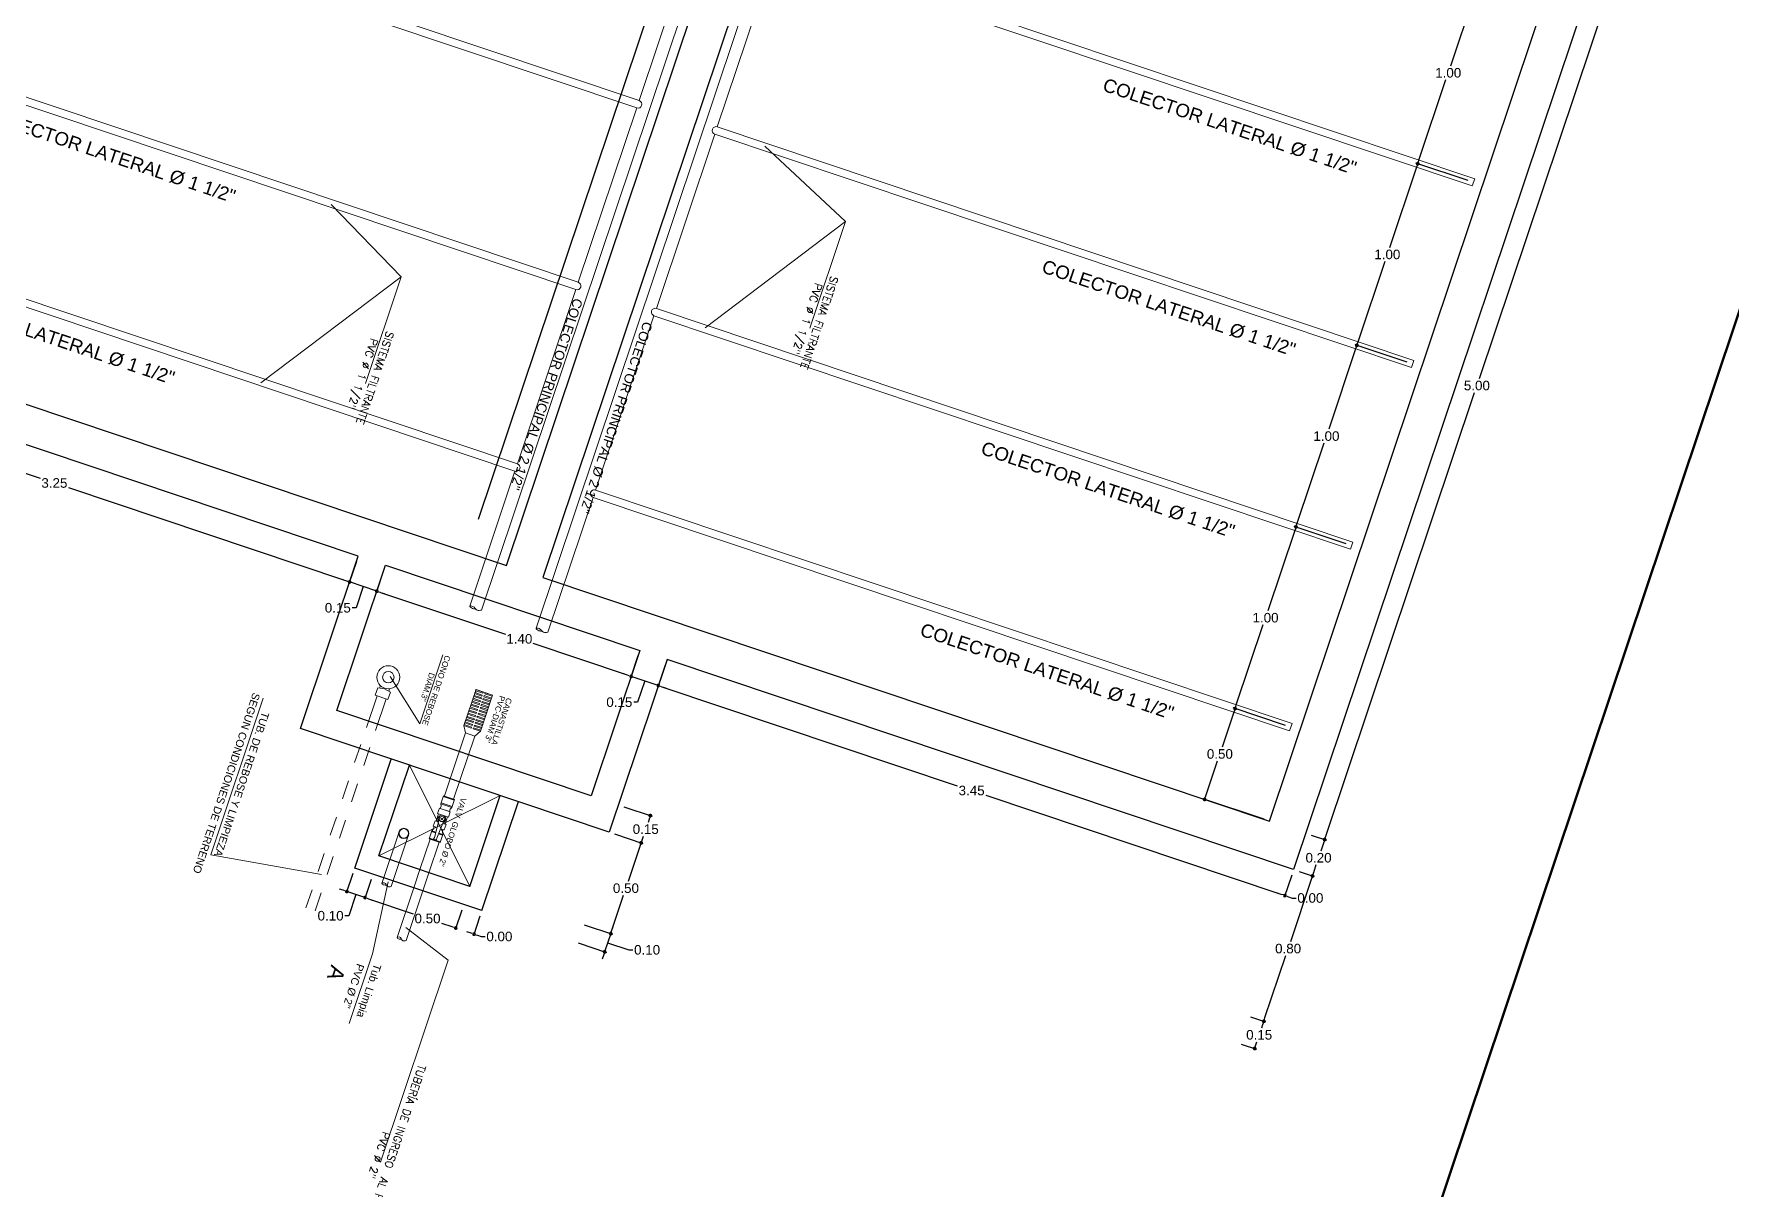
# Model space of a CAD drawing. Header units: metres. Extents: x 717911 to 838331, y 8495011 to 8501478.
# Drawn here: x 837524.87 to 837533.73, y 8496206.8 to 8496212.83 of the extents above; entities that cross this region are included whole.
import ezdxf

# ---------------------------------------------------------------- set-up
doc = ezdxf.new("R2010")
doc.units = ezdxf.units.M
for name, pattern in [('DASHDOTX2', [50.8, 25.4, -12.7, 0, -12.7]), ('DASHED2', [0.375, 0.25, -0.125]), ('HIDDEN2', [4.7625, 3.175, -1.5875])]:
    doc.linetypes.add(name, pattern=pattern)
for name, color, linetype, lineweight in [('0-CONCRETO 0.30mm', 146, 'Continuous', 30), ('0-COTAS', 7, 'Continuous', 5), ('0-LINEA01 0.00mm', 1, 'Continuous', 0), ('0-LINEA1 0.00mm', 1, 'Continuous', 0), ('0-LINEA2 0.25mm', 6, 'Continuous', 25), ('0-TAPA METAL 0.15mm', 207, 'Continuous', 5), ('0-TEXTO 0.00mm', 7, 'Continuous', 5), ('0-TEXTO-0.05mm', 7, 'Continuous', 5), ('0-TUBERIA 0.00mm', 140, 'Continuous', 0), ('0-TUBERIAS 0.13mm', 140, 'Continuous', 13), ('Structural - Grid_Pen_No__15', 214, 'Continuous', 25), ('TEXTOS 02', 241, 'Continuous', 20)]:
    doc.layers.add(name, color=color, linetype=linetype, lineweight=lineweight)
doc.layers.add('SOMBREADO', color=7, linetype='Continuous')
doc.styles.add('OA-CDC', font='arial.ttf', dxfattribs={"height": 0.04})
doc.styles.get("Standard").update_dxf_attribs({"font": 'simplex.shx'})
doc.styles.add('WMF-Arial0', font='arial.ttf')
doc.dimstyles.new('ESC 1 en 100', dxfattribs={"dimtxt": 0.05, "dimasz": 0.02, "dimexe": 0.01, "dimexo": 0.03, "dimgap": 0.01, "dimtad": 0, "dimtih": 1, "dimtoh": 1, "dimzin": 0, "dimdsep": 46, "dimtxsty": 'WMF-Arial0', "dimblk": 'DOT', "dimcen": 2.5, "dimdle": 0.03, "dimclrd": 256, "dimclre": 256, "dimclrt": 256, "dimazin": 0, "dimtfac": 1, "dimtmove": 0, "dimatfit": 1, "dimldrblk": 'DOT', "dimfxl": 0.04, "dimtolj": 1, "dimtzin": 0, "dimarcsym": 0})

# ---------------------------------------------------------------- blocks, each defined once
blk = doc.blocks.new('_Dot')
at = {"color": 0, "linetype": 'ByBlock', "lineweight": -2}
blk.add_line((-0.5, 0), (-1, 0), dxfattribs=at)
at = {"color": 0, "linetype": 'ByBlock', "const_width": 0.5}
blk.add_lwpolyline([(-0.25, 0, 1), (0.25, 0, 1)], format="xyb", close=True, dxfattribs=at)
blk = doc.blocks.new('*D1339')
at = {"layer": '0-COTAS', "lineweight": -2, "transparency": 16777216}
for p, q in [((837533.125, 8496213.3916), (837533.2045, 8496213.365)), ((837533.1886, 8496213.3492), (837532.4122, 8496211.0334)), ((837531.612, 8496208.6465), (837532.3884, 8496210.9623)), ((837531.5357, 8496208.651), (837531.6151, 8496208.6243))]:
    blk.add_line(p, q, dxfattribs=at)
at = {"layer": 'Defpoints', "color": 0, "lineweight": 9, "transparency": 16777216}
for p in [(837533.0966, 8496213.4012), (837531.5072, 8496208.6605), (837531.6056, 8496208.6275)]:
    blk.add_point(p, dxfattribs=at)
at = {"layer": '0-COTAS', "lineweight": -2, "transparency": 16777216, "xscale": 0.02, "yscale": 0.02, "zscale": 0.02}
for p, rotation in [((837533.195, 8496213.3682), 71.46552095046395), ((837531.6056, 8496208.6275), 251.465520950464)]:
    blk.add_blockref('_Dot', p, dxfattribs=dict(at, rotation=rotation))
at = {"layer": '0-COTAS', "transparency": 16777216, "insert": (837532.4003, 8496210.9978), "char_height": 0.05, "attachment_point": 5, "style": 'WMF-Arial0'}
blk.add_mtext('\\A1;5.00', dxfattribs=at)
blk = doc.blocks.new('*D1340')
at = {"layer": '0-COTAS', "lineweight": -2, "transparency": 16777216}
for p, q in [((837531.5357, 8496208.651), (837531.6151, 8496208.6243)), ((837531.5993, 8496208.6086), (837531.5858, 8496208.5682)), ((837531.5484, 8496208.4568), (837531.5619, 8496208.4972)), ((837531.4721, 8496208.4613), (837531.5515, 8496208.4347))]:
    blk.add_line(p, q, dxfattribs=at)
at = {"layer": 'Defpoints', "color": 0, "lineweight": 9, "transparency": 16777216}
for p in [(837531.5072, 8496208.6605), (837531.4436, 8496208.4709), (837531.5421, 8496208.4379)]:
    blk.add_point(p, dxfattribs=at)
at = {"layer": '0-COTAS', "lineweight": -2, "transparency": 16777216, "xscale": 0.02, "yscale": 0.02, "zscale": 0.02}
for p, rotation in [((837531.6056, 8496208.6275), 71.46552095046395), ((837531.5421, 8496208.4379), 251.465520950464)]:
    blk.add_blockref('_Dot', p, dxfattribs=dict(at, rotation=rotation))
at = {"layer": '0-COTAS', "transparency": 16777216, "insert": (837531.5738, 8496208.5327), "char_height": 0.05, "attachment_point": 5, "style": 'WMF-Arial0'}
blk.add_mtext('\\A1;0.20', dxfattribs=at)
blk = doc.blocks.new('*D1294')
at = {"layer": '0-COTAS', "lineweight": -2, "transparency": 16777216}
for p, q in [((837532.6722, 8496213.0161), (837532.4001, 8496213.1073)), ((837532.4032, 8496213.0852), (837532.2625, 8496212.6656)), ((837532.098, 8496212.175), (837532.2387, 8496212.5946)), ((837532.3543, 8496212.068), (837532.0822, 8496212.1592))]:
    blk.add_line(p, q, dxfattribs=at)
at = {"layer": 'Defpoints', "color": 0, "lineweight": 9, "transparency": 16777216}
for p in [(837532.7006, 8496213.0066), (837532.0917, 8496212.156), (837532.3828, 8496212.0584)]:
    blk.add_point(p, dxfattribs=at)
at = {"layer": '0-COTAS', "lineweight": -2, "transparency": 16777216, "xscale": 0.02, "yscale": 0.02, "zscale": 0.02}
for p, rotation in [((837532.4095, 8496213.1042), 71.46552095046395), ((837532.0917, 8496212.156), 251.465520950464)]:
    blk.add_blockref('_Dot', p, dxfattribs=dict(at, rotation=rotation))
at = {"layer": '0-COTAS', "transparency": 16777216, "insert": (837532.2506, 8496212.6301), "char_height": 0.05, "attachment_point": 5, "style": 'WMF-Arial0'}
blk.add_mtext('\\A1;1.00', dxfattribs=at)
blk = doc.blocks.new('*D1295')
at = {"layer": '0-COTAS', "lineweight": -2, "transparency": 16777216}
for p, q in [((837532.0853, 8496212.1371), (837531.9446, 8496211.7175)), ((837532.3543, 8496212.068), (837532.0822, 8496212.1592)), ((837531.7801, 8496211.2269), (837531.9208, 8496211.6464)), ((837532.0364, 8496211.1198), (837531.7643, 8496211.2111))]:
    blk.add_line(p, q, dxfattribs=at)
at = {"layer": 'Defpoints', "color": 0, "lineweight": 9, "transparency": 16777216}
for p in [(837532.3828, 8496212.0584), (837531.7738, 8496211.2079), (837532.0649, 8496211.1103)]:
    blk.add_point(p, dxfattribs=at)
at = {"layer": '0-COTAS', "lineweight": -2, "transparency": 16777216, "xscale": 0.02, "yscale": 0.02, "zscale": 0.02}
for p, rotation in [((837532.0917, 8496212.156), 71.46552095046395), ((837531.7738, 8496211.2079), 251.465520950464)]:
    blk.add_blockref('_Dot', p, dxfattribs=dict(at, rotation=rotation))
at = {"layer": '0-COTAS', "transparency": 16777216, "insert": (837531.9327, 8496211.682), "char_height": 0.05, "attachment_point": 5, "style": 'WMF-Arial0'}
blk.add_mtext('\\A1;1.00', dxfattribs=at)
blk = doc.blocks.new('*D1296')
at = {"layer": '0-COTAS', "lineweight": -2, "transparency": 16777216}
for p, q in [((837531.7674, 8496211.1889), (837531.6268, 8496210.7694)), ((837532.0364, 8496211.1198), (837531.7643, 8496211.2111)), ((837531.4623, 8496210.2787), (837531.6029, 8496210.6983)), ((837531.7186, 8496210.1717), (837531.4464, 8496210.2629))]:
    blk.add_line(p, q, dxfattribs=at)
at = {"layer": 'Defpoints', "color": 0, "lineweight": 9, "transparency": 16777216}
for p in [(837532.0649, 8496211.1103), (837531.4559, 8496210.2598), (837531.747, 8496210.1622)]:
    blk.add_point(p, dxfattribs=at)
at = {"layer": '0-COTAS', "lineweight": -2, "transparency": 16777216, "xscale": 0.02, "yscale": 0.02, "zscale": 0.02}
for p, rotation in [((837531.7738, 8496211.2079), 71.46552095046395), ((837531.4559, 8496210.2598), 251.465520950464)]:
    blk.add_blockref('_Dot', p, dxfattribs=dict(at, rotation=rotation))
at = {"layer": '0-COTAS', "transparency": 16777216, "insert": (837531.6149, 8496210.7338), "char_height": 0.05, "attachment_point": 5, "style": 'WMF-Arial0'}
blk.add_mtext('\\A1;1.00', dxfattribs=at)
blk = doc.blocks.new('*D1297')
at = {"layer": '0-COTAS', "lineweight": -2, "transparency": 16777216}
for p, q in [((837531.7186, 8496210.1717), (837531.4464, 8496210.2629)), ((837531.4496, 8496210.2408), (837531.3089, 8496209.8212)), ((837531.1444, 8496209.3306), (837531.2851, 8496209.7502)), ((837531.4007, 8496209.2236), (837531.1286, 8496209.3148))]:
    blk.add_line(p, q, dxfattribs=at)
at = {"layer": 'Defpoints', "color": 0, "lineweight": 9, "transparency": 16777216}
for p in [(837531.747, 8496210.1622), (837531.138, 8496209.3116), (837531.4291, 8496209.214)]:
    blk.add_point(p, dxfattribs=at)
at = {"layer": '0-COTAS', "lineweight": -2, "transparency": 16777216, "xscale": 0.02, "yscale": 0.02, "zscale": 0.02}
for p, rotation in [((837531.4559, 8496210.2598), 71.46552095046395), ((837531.138, 8496209.3116), 251.465520950464)]:
    blk.add_blockref('_Dot', p, dxfattribs=dict(at, rotation=rotation))
at = {"layer": '0-COTAS', "transparency": 16777216, "insert": (837531.297, 8496209.7857), "char_height": 0.05, "attachment_point": 5, "style": 'WMF-Arial0'}
blk.add_mtext('\\A1;1.00', dxfattribs=at)
blk = doc.blocks.new('*D1298')
at = {"layer": '0-COTAS', "lineweight": -2, "transparency": 16777216}
for p, q in [((837531.1317, 8496209.2927), (837531.0705, 8496209.1101)), ((837531.4007, 8496209.2236), (837531.1286, 8496209.3148)), ((837530.9855, 8496208.8565), (837531.0467, 8496209.0391)), ((837531.2892, 8496208.7336), (837530.9696, 8496208.8407))]:
    blk.add_line(p, q, dxfattribs=at)
at = {"layer": 'Defpoints', "color": 0, "lineweight": 9, "transparency": 16777216}
for p in [(837531.4291, 8496209.214), (837530.9791, 8496208.8376), (837531.3176, 8496208.7241)]:
    blk.add_point(p, dxfattribs=at)
at = {"layer": '0-COTAS', "lineweight": -2, "transparency": 16777216, "xscale": 0.02, "yscale": 0.02, "zscale": 0.02}
for p, rotation in [((837531.138, 8496209.3116), 71.46552095046395), ((837530.9791, 8496208.8376), 251.465520950464)]:
    blk.add_blockref('_Dot', p, dxfattribs=dict(at, rotation=rotation))
at = {"layer": '0-COTAS', "transparency": 16777216, "insert": (837531.0586, 8496209.0746), "char_height": 0.05, "attachment_point": 5, "style": 'WMF-Arial0'}
blk.add_mtext('\\A1;0.50', dxfattribs=at)
blk = doc.blocks.new('*D1299')
at = {"layer": '0-COTAS', "lineweight": -2, "transparency": 16777216}
for p, q in [((837531.4341, 8496208.4424), (837531.395, 8496208.3259)), ((837531.4341, 8496208.4424), (837531.395, 8496208.3259)), ((837531.3793, 8496208.3418), (837531.3603, 8496208.3481)), ((837531.4172, 8496208.329), (837531.4362, 8496208.3227)), ((837531.4362, 8496208.3227), (837531.4562, 8496208.3227))]:
    blk.add_line(p, q, dxfattribs=at)
at = {"layer": 'Defpoints', "color": 0, "lineweight": 9, "transparency": 16777216}
for p in [(837531.4436, 8496208.4709), (837531.4436, 8496208.4709), (837531.3982, 8496208.3354)]:
    blk.add_point(p, dxfattribs=at)
at = {"layer": '0-COTAS', "lineweight": -2, "transparency": 16777216, "xscale": 0.02, "yscale": 0.02, "zscale": 0.02}
for rotation in [341.4655209631123, 161.4655209631122]:
    blk.add_blockref('_Dot', (837531.3982, 8496208.3354), dxfattribs=dict(at, rotation=rotation))
at = {"layer": '0-COTAS', "transparency": 16777216, "insert": (837531.531, 8496208.3227), "char_height": 0.05, "attachment_point": 5, "style": 'WMF-Arial0'}
blk.add_mtext('\\A1;0.00', dxfattribs=at)
blk = doc.blocks.new('*D1300')
at = {"layer": '0-COTAS', "lineweight": -2, "transparency": 16777216}
for p, q in [((837528.1631, 8496209.5391), (837528.124, 8496209.4226)), ((837528.1461, 8496209.4257), (837529.6876, 8496208.9089)), ((837531.3793, 8496208.3418), (837529.8378, 8496208.8586)), ((837531.4341, 8496208.4424), (837531.395, 8496208.3259))]:
    blk.add_line(p, q, dxfattribs=at)
at = {"layer": 'Defpoints', "color": 0, "lineweight": 9, "transparency": 16777216}
for p in [(837528.1726, 8496209.5675), (837528.1272, 8496209.4321), (837531.4436, 8496208.4709)]:
    blk.add_point(p, dxfattribs=at)
at = {"layer": '0-COTAS', "lineweight": -2, "transparency": 16777216, "xscale": 0.02, "yscale": 0.02, "zscale": 0.02}
for p, rotation in [((837528.1272, 8496209.4321), 161.4655209631122), ((837531.3982, 8496208.3354), 341.4655209631123)]:
    blk.add_blockref('_Dot', p, dxfattribs=dict(at, rotation=rotation))
at = {"layer": '0-COTAS', "transparency": 16777216, "insert": (837529.7627, 8496208.8837), "char_height": 0.05, "attachment_point": 5, "style": 'WMF-Arial0'}
blk.add_mtext('\\A1;3.45', dxfattribs=at)
blk = doc.blocks.new('*D1301')
at = {"layer": '0-COTAS', "lineweight": -2, "transparency": 16777216}
for p, q in [((837527.8991, 8496208.6573), (837528.0471, 8496208.6077)), ((837528.0313, 8496208.5919), (837527.9701, 8496208.4093)), ((837527.885, 8496208.1557), (837527.9462, 8496208.3383)), ((837527.7401, 8496208.1832), (837527.8882, 8496208.1336))]:
    blk.add_line(p, q, dxfattribs=at)
at = {"layer": 'Defpoints', "color": 0, "lineweight": 9, "transparency": 16777216}
for p in [(837527.8706, 8496208.6668), (837527.7117, 8496208.1928), (837527.8787, 8496208.1368)]:
    blk.add_point(p, dxfattribs=at)
at = {"layer": '0-COTAS', "lineweight": -2, "transparency": 16777216, "xscale": 0.02, "yscale": 0.02, "zscale": 0.02}
for p, rotation in [((837528.0376, 8496208.6108), 71.46552095046395), ((837527.8787, 8496208.1368), 251.465520950464)]:
    blk.add_blockref('_Dot', p, dxfattribs=dict(at, rotation=rotation))
at = {"layer": '0-COTAS', "transparency": 16777216, "insert": (837527.9582, 8496208.3738), "char_height": 0.05, "attachment_point": 5, "style": 'WMF-Arial0'}
blk.add_mtext('\\A1;0.50', dxfattribs=at)
blk = doc.blocks.new('*D1302')
at = {"layer": '0-COTAS', "lineweight": -2, "transparency": 16777216}
for p, q in [((837527.7401, 8496208.1832), (837527.8882, 8496208.1336)), ((837527.8787, 8496208.1368), (837527.8469, 8496208.0419)), ((837527.8787, 8496208.1368), (837527.8469, 8496208.0419)), ((837527.885, 8496208.1557), (837527.8914, 8496208.1747)), ((837527.7083, 8496208.0884), (837527.8564, 8496208.0388)), ((837527.8628, 8496208.0894), (837527.9738, 8496208.0521)), ((837527.9738, 8496208.0521), (837527.9938, 8496208.0521)), ((837527.8405, 8496208.023), (837527.8342, 8496208.004))]:
    blk.add_line(p, q, dxfattribs=at)
at = {"layer": 'Defpoints', "color": 0, "lineweight": 9, "transparency": 16777216}
for p in [(837527.7117, 8496208.1928), (837527.6799, 8496208.0979), (837527.8469, 8496208.0419)]:
    blk.add_point(p, dxfattribs=at)
at = {"layer": '0-COTAS', "lineweight": -2, "transparency": 16777216, "xscale": 0.02, "yscale": 0.02, "zscale": 0.02}
for p, rotation in [((837527.8787, 8496208.1368), 251.465520950464), ((837527.8469, 8496208.0419), 71.46552095046395)]:
    blk.add_blockref('_Dot', p, dxfattribs=dict(at, rotation=rotation))
at = {"layer": '0-COTAS', "transparency": 16777216, "insert": (837528.0687, 8496208.0521), "char_height": 0.05, "attachment_point": 5, "style": 'WMF-Arial0'}
blk.add_mtext('\\A1;0.10', dxfattribs=at)
blk = doc.blocks.new('*D1303')
at = {"layer": '0-COTAS', "lineweight": -2, "transparency": 16777216}
for p, q in [((837527.9467, 8496208.7995), (837528.0948, 8496208.7499)), ((837528.0789, 8496208.7341), (837528.0734, 8496208.7175)), ((837527.8991, 8496208.6573), (837528.0471, 8496208.6077)), ((837528.044, 8496208.6298), (837528.0496, 8496208.6464))]:
    blk.add_line(p, q, dxfattribs=at)
at = {"layer": 'Defpoints', "color": 0, "lineweight": 9, "transparency": 16777216}
for p in [(837527.9183, 8496208.809), (837527.8706, 8496208.6668), (837528.0853, 8496208.753)]:
    blk.add_point(p, dxfattribs=at)
at = {"layer": '0-COTAS', "lineweight": -2, "transparency": 16777216, "xscale": 0.02, "yscale": 0.02, "zscale": 0.02}
for p, rotation in [((837528.0853, 8496208.753), 71.46552095046395), ((837528.0376, 8496208.6108), 251.465520950464)]:
    blk.add_blockref('_Dot', p, dxfattribs=dict(at, rotation=rotation))
at = {"layer": '0-COTAS', "transparency": 16777216, "insert": (837528.0615, 8496208.6819), "char_height": 0.05, "attachment_point": 5, "style": 'WMF-Arial0'}
blk.add_mtext('\\A1;0.15', dxfattribs=at)
blk = doc.blocks.new('*D1304')
at = {"layer": '0-COTAS', "lineweight": -2, "transparency": 16777216}
for p, q in [((837528.0208, 8496209.5868), (837527.9818, 8496209.4703)), ((837527.966, 8496209.4861), (837527.947, 8496209.4925)), ((837528.1272, 8496209.4321), (837527.9849, 8496209.4798)), ((837528.1272, 8496209.4321), (837527.9849, 8496209.4798)), ((837528.1631, 8496209.5391), (837528.124, 8496209.4226)), ((837528.0561, 8496209.4559), (837528.0188, 8496209.3449)), ((837528.1461, 8496209.4257), (837528.1651, 8496209.4194)), ((837528.0188, 8496209.3449), (837527.9988, 8496209.3449))]:
    blk.add_line(p, q, dxfattribs=at)
at = {"layer": 'Defpoints', "color": 0, "lineweight": 9, "transparency": 16777216}
for p in [(837528.0304, 8496209.6152), (837528.1726, 8496209.5675), (837527.9849, 8496209.4798)]:
    blk.add_point(p, dxfattribs=at)
at = {"layer": '0-COTAS', "lineweight": -2, "transparency": 16777216, "xscale": 0.02, "yscale": 0.02, "zscale": 0.02}
for p, rotation in [((837527.9849, 8496209.4798), 341.4655209631123), ((837528.1272, 8496209.4321), 161.4655209631122)]:
    blk.add_blockref('_Dot', p, dxfattribs=dict(at, rotation=rotation))
at = {"layer": '0-COTAS', "transparency": 16777216, "insert": (837527.9237, 8496209.3449), "char_height": 0.05, "attachment_point": 5, "style": 'WMF-Arial0'}
blk.add_mtext('\\A1;0.15', dxfattribs=at)
blk = doc.blocks.new('*D1305')
at = {"layer": '0-COTAS', "lineweight": -2, "transparency": 16777216}
for p, q in [((837526.6934, 8496210.0318), (837526.6544, 8496209.9153)), ((837526.6765, 8496209.9184), (837527.3292, 8496209.6996)), ((837527.966, 8496209.4861), (837527.4742, 8496209.651)), ((837528.0208, 8496209.5868), (837527.9818, 8496209.4703))]:
    blk.add_line(p, q, dxfattribs=at)
at = {"layer": 'Defpoints', "color": 0, "lineweight": 9, "transparency": 16777216}
for p in [(837526.703, 8496210.0603), (837526.6576, 8496209.9248), (837528.0304, 8496209.6152)]:
    blk.add_point(p, dxfattribs=at)
at = {"layer": '0-COTAS', "lineweight": -2, "transparency": 16777216, "xscale": 0.02, "yscale": 0.02, "zscale": 0.02}
for p, rotation in [((837526.6576, 8496209.9248), 161.4655209631122), ((837527.9849, 8496209.4798), 341.4655209631123)]:
    blk.add_blockref('_Dot', p, dxfattribs=dict(at, rotation=rotation))
at = {"layer": '0-COTAS', "transparency": 16777216, "insert": (837527.4017, 8496209.6753), "char_height": 0.05, "attachment_point": 5, "style": 'WMF-Arial0'}
blk.add_mtext('\\A1;1.40', dxfattribs=at)
blk = doc.blocks.new('*D1306')
at = {"layer": '0-COTAS', "lineweight": -2, "transparency": 16777216}
for p, q in [((837526.5512, 8496210.0795), (837526.5122, 8496209.963)), ((837526.6934, 8496210.0318), (837526.6544, 8496209.9153)), ((837526.4964, 8496209.9788), (837526.4774, 8496209.9852)), ((837526.6576, 8496209.9248), (837526.5153, 8496209.9725)), ((837526.6576, 8496209.9248), (837526.5153, 8496209.9725)), ((837526.5865, 8496209.9486), (837526.5492, 8496209.8376)), ((837526.6765, 8496209.9184), (837526.6955, 8496209.9121)), ((837526.5492, 8496209.8376), (837526.5292, 8496209.8376))]:
    blk.add_line(p, q, dxfattribs=at)
at = {"layer": 'Defpoints', "color": 0, "lineweight": 9, "transparency": 16777216}
for p in [(837526.5608, 8496210.1079), (837526.703, 8496210.0603), (837526.5153, 8496209.9725)]:
    blk.add_point(p, dxfattribs=at)
at = {"layer": '0-COTAS', "lineweight": -2, "transparency": 16777216, "xscale": 0.02, "yscale": 0.02, "zscale": 0.02}
for p, rotation in [((837526.5153, 8496209.9725), 341.4655209631123), ((837526.6576, 8496209.9248), 161.4655209631122)]:
    blk.add_blockref('_Dot', p, dxfattribs=dict(at, rotation=rotation))
at = {"layer": '0-COTAS', "transparency": 16777216, "insert": (837526.4541, 8496209.8376), "char_height": 0.05, "attachment_point": 5, "style": 'WMF-Arial0'}
blk.add_mtext('\\A1;0.15', dxfattribs=at)
blk = doc.blocks.new('*D1307')
at = {"layer": '0-COTAS', "lineweight": -2, "transparency": 16777216}
for p, q in [((837523.4698, 8496211.1126), (837523.4307, 8496210.9961)), ((837523.4529, 8496210.9992), (837524.8995, 8496210.5142)), ((837526.4964, 8496209.9788), (837525.0497, 8496210.4638)), ((837526.5512, 8496210.0795), (837526.5122, 8496209.963))]:
    blk.add_line(p, q, dxfattribs=at)
at = {"layer": 'Defpoints', "color": 0, "lineweight": 9, "transparency": 16777216}
for p in [(837523.4793, 8496211.141), (837523.4339, 8496211.0056), (837526.5608, 8496210.1079)]:
    blk.add_point(p, dxfattribs=at)
at = {"layer": '0-COTAS', "lineweight": -2, "transparency": 16777216, "xscale": 0.02, "yscale": 0.02, "zscale": 0.02}
for p, rotation in [((837523.4339, 8496211.0056), 161.4655209631122), ((837526.5153, 8496209.9725), 341.4655209631123)]:
    blk.add_blockref('_Dot', p, dxfattribs=dict(at, rotation=rotation))
at = {"layer": '0-COTAS', "transparency": 16777216, "insert": (837524.9746, 8496210.489), "char_height": 0.05, "attachment_point": 5, "style": 'WMF-Arial0'}
blk.add_mtext('\\A1;3.25', dxfattribs=at)
blk = doc.blocks.new('*D1309')
at = {"layer": '0-COTAS', "lineweight": -2, "transparency": 16777216}
for p, q in [((837531.5357, 8496208.4189), (837531.4268, 8496208.0942)), ((837531.4721, 8496208.4613), (837531.5515, 8496208.4347)), ((837531.2941, 8496207.6983), (837531.403, 8496208.0231)), ((837531.2178, 8496207.7028), (837531.2972, 8496207.6762))]:
    blk.add_line(p, q, dxfattribs=at)
at = {"layer": 'Defpoints', "color": 0, "lineweight": 9, "transparency": 16777216}
for p in [(837531.4436, 8496208.4709), (837531.1893, 8496207.7124), (837531.2878, 8496207.6794)]:
    blk.add_point(p, dxfattribs=at)
at = {"layer": '0-COTAS', "lineweight": -2, "transparency": 16777216, "xscale": 0.02, "yscale": 0.02, "zscale": 0.02}
for p, rotation in [((837531.5421, 8496208.4379), 71.46552095046395), ((837531.2878, 8496207.6794), 251.465520950464)]:
    blk.add_blockref('_Dot', p, dxfattribs=dict(at, rotation=rotation))
at = {"layer": '0-COTAS', "transparency": 16777216, "insert": (837531.4149, 8496208.0586), "char_height": 0.05, "attachment_point": 5, "style": 'WMF-Arial0'}
blk.add_mtext('\\A1;0.80', dxfattribs=at)
blk = doc.blocks.new('*D1278')
at = {"layer": '0-COTAS', "lineweight": -2, "transparency": 16777216}
for p, q in [((837531.2178, 8496207.7028), (837531.2972, 8496207.6762)), ((837531.2814, 8496207.6604), (837531.2758, 8496207.6438)), ((837531.1701, 8496207.5606), (837531.2496, 8496207.534)), ((837531.2464, 8496207.5561), (837531.252, 8496207.5727))]:
    blk.add_line(p, q, dxfattribs=at)
at = {"layer": 'Defpoints', "color": 0, "lineweight": 9, "transparency": 16777216}
for p in [(837531.1893, 8496207.7124), (837531.1417, 8496207.5702), (837531.2401, 8496207.5372)]:
    blk.add_point(p, dxfattribs=at)
at = {"layer": '0-COTAS', "lineweight": -2, "transparency": 16777216, "xscale": 0.02, "yscale": 0.02, "zscale": 0.02}
for p, rotation in [((837531.2878, 8496207.6794), 71.46552095046395), ((837531.2401, 8496207.5372), 251.465520950464)]:
    blk.add_blockref('_Dot', p, dxfattribs=dict(at, rotation=rotation))
at = {"layer": '0-COTAS', "transparency": 16777216, "insert": (837531.2639, 8496207.6083), "char_height": 0.05, "attachment_point": 5, "style": 'WMF-Arial0'}
blk.add_mtext('\\A1;0.15', dxfattribs=at)
blk = doc.blocks.new('*D1310')
at = {"layer": '0-COTAS', "lineweight": -2, "transparency": 16777216}
for p, q in [((837527.1963, 8496208.2284), (837527.1616, 8496208.1249)), ((837527.1963, 8496208.2284), (837527.1616, 8496208.1249)), ((837527.1458, 8496208.1408), (837527.1268, 8496208.1471)), ((837527.1837, 8496208.1281), (837527.2027, 8496208.1217)), ((837527.2027, 8496208.1217), (837527.2227, 8496208.1217))]:
    blk.add_line(p, q, dxfattribs=at)
at = {"layer": 'Defpoints', "color": 0, "lineweight": 9, "transparency": 16777216}
for p in [(837527.2058, 8496208.2569), (837527.2058, 8496208.2569), (837527.1648, 8496208.1344)]:
    blk.add_point(p, dxfattribs=at)
at = {"layer": '0-COTAS', "lineweight": -2, "transparency": 16777216, "xscale": 0.02, "yscale": 0.02, "zscale": 0.02}
for rotation in [341.4655209631123, 161.4655209631122]:
    blk.add_blockref('_Dot', (837527.1648, 8496208.1344), dxfattribs=dict(at, rotation=rotation))
at = {"layer": '0-COTAS', "transparency": 16777216, "insert": (837527.2975, 8496208.1217), "char_height": 0.05, "attachment_point": 5, "style": 'WMF-Arial0'}
blk.add_mtext('\\A1;0.00', dxfattribs=at)
blk = doc.blocks.new('*D1279')
at = {"layer": '0-COTAS', "lineweight": -2, "transparency": 16777216}
for p, q in [((837526.6274, 8496208.4192), (837526.5927, 8496208.3157)), ((837526.6148, 8496208.3188), (837526.8476, 8496208.2407)), ((837527.1015, 8496208.2602), (837527.0668, 8496208.1567)), ((837527.051, 8496208.1726), (837526.9973, 8496208.1905))]:
    blk.add_line(p, q, dxfattribs=at)
at = {"layer": 'Defpoints', "color": 0, "lineweight": 9, "transparency": 16777216}
for p in [(837526.6369, 8496208.4476), (837526.5959, 8496208.3251), (837527.111, 8496208.2887)]:
    blk.add_point(p, dxfattribs=at)
at = {"layer": '0-COTAS', "lineweight": -2, "transparency": 16777216, "xscale": 0.02, "yscale": 0.02, "zscale": 0.02}
for p, rotation in [((837526.5959, 8496208.3251), 161.4655209631122), ((837527.0699, 8496208.1662), 341.4655209631123)]:
    blk.add_blockref('_Dot', p, dxfattribs=dict(at, rotation=rotation))
at = {"layer": '0-COTAS', "transparency": 16777216, "insert": (837526.9225, 8496208.2156), "char_height": 0.05, "attachment_point": 5, "style": 'WMF-Arial0'}
blk.add_mtext('\\A1;0.50', dxfattribs=at)
blk = doc.blocks.new('*D1311')
at = {"layer": '0-COTAS', "lineweight": -2, "transparency": 16777216}
for p, q in [((837526.5326, 8496208.4509), (837526.4979, 8496208.3474)), ((837526.6274, 8496208.4192), (837526.5927, 8496208.3157)), ((837526.4821, 8496208.3633), (837526.4631, 8496208.3696)), ((837526.5959, 8496208.3251), (837526.5011, 8496208.3569)), ((837526.5959, 8496208.3251), (837526.5011, 8496208.3569)), ((837526.5485, 8496208.341), (837526.5112, 8496208.23)), ((837526.6148, 8496208.3188), (837526.6338, 8496208.3124)), ((837526.5112, 8496208.23), (837526.4912, 8496208.23))]:
    blk.add_line(p, q, dxfattribs=at)
at = {"layer": 'Defpoints', "color": 0, "lineweight": 9, "transparency": 16777216}
for p in [(837526.5421, 8496208.4794), (837526.6369, 8496208.4476), (837526.5011, 8496208.3569)]:
    blk.add_point(p, dxfattribs=at)
at = {"layer": '0-COTAS', "lineweight": -2, "transparency": 16777216, "xscale": 0.02, "yscale": 0.02, "zscale": 0.02}
for p, rotation in [((837526.5011, 8496208.3569), 341.4655209631123), ((837526.5959, 8496208.3251), 161.4655209631122)]:
    blk.add_blockref('_Dot', p, dxfattribs=dict(at, rotation=rotation))
at = {"layer": '0-COTAS', "transparency": 16777216, "insert": (837526.4164, 8496208.23), "char_height": 0.05, "attachment_point": 5, "style": 'WMF-Arial0'}
blk.add_mtext('\\A1;0.10', dxfattribs=at)

msp = doc.modelspace()

# ---------------------------------------------------------------- linework, layer by layer
at = {"layer": '0-CONCRETO 0.30mm'}
for p, q in [((837527.1428, 8496208.3835), (837527.3017, 8496208.8575)), ((837527.2058, 8496208.2569), (837527.3965, 8496208.8258)), ((837527.1428, 8496208.3835), (837526.6687, 8496208.5424)), ((837527.2058, 8496208.2569), (837526.5421, 8496208.4794))]:
    msp.add_line(p, q, dxfattribs=at)
for points in [[(837526.5608, 8496210.1079), (837523.2897, 8496211.2046), (837525.0062, 8496216.3245), (837525.2129, 8496216.9408), (837528.2943, 8496215.9077), (837528.5327, 8496216.6188), (837530.5238, 8496215.9513), (837530.2854, 8496215.2402), (837533.3668, 8496214.2071), (837533.1602, 8496213.5908), (837531.4436, 8496208.4709), (837528.1726, 8496209.5675)], [(837528.1726, 8496209.5675), (837527.8706, 8496208.6668), (837526.2588, 8496209.2072), (837526.5608, 8496210.1079)], [(837526.5421, 8496208.4794), (837526.7329, 8496209.0483)], [(837526.6687, 8496208.5424), (837526.8277, 8496209.0165)]]:
    msp.add_lwpolyline(points, dxfattribs=at)
for points in [[(837523.5429, 8496211.3307), (837527.3354, 8496210.0592), (837528.9248, 8496214.7998), (837525.1323, 8496216.0713)], [(837527.5251, 8496209.9956), (837531.3176, 8496208.7241), (837532.907, 8496213.4647), (837529.1144, 8496214.7362)], [(837528.0304, 8496209.6152), (837527.7761, 8496208.8567), (837526.4487, 8496209.3017), (837526.703, 8496210.0603)]]:
    msp.add_lwpolyline(points, close=True, dxfattribs=at)
at = {"layer": '0-LINEA01 0.00mm', "lineweight": 0}
for points in [[(837527.0025, 8496209.5928), (837526.8816, 8496209.2323), (837526.7273, 8496209.4799)], [(837526.3694, 8496208.445), (837525.7907, 8496208.5481), (837526.0651, 8496209.3663)]]:
    msp.add_lwpolyline(points, dxfattribs=at)
at = {"layer": '0-LINEA1 0.00mm'}
for points in [[(837528.6824, 8496212.2472), (837529.1049, 8496211.8534), (837528.9184, 8496211.2971)], [(837526.4198, 8496211.9433), (837526.7857, 8496211.565), (837526.5992, 8496211.0087)], [(837529.1049, 8496211.8534), (837528.372, 8496211.2999)], [(837526.7857, 8496211.565), (837526.0528, 8496211.0115)], [(837526.7165, 8496208.407), (837526.6357, 8496208.0313), (837526.514, 8496207.6685)], [(837526.8085, 8496208.1691), (837527.0306, 8496207.9988), (837526.6771, 8496206.9446)]]:
    msp.add_lwpolyline(points, dxfattribs=at)
at = {"layer": '0-LINEA2 0.25mm', "linetype": 'DASHDOTX2', "ltscale": 0.3}
msp.add_lwpolyline([(837529.6096, 8496217.5234), (837526.3832, 8496207.8999)], dxfattribs=at)
at = {"layer": '0-TAPA METAL 0.15mm'}
msp.add_lwpolyline([(837527.3017, 8496208.8575), (837526.6687, 8496208.5424), (837527.1428, 8496208.3835), (837526.8277, 8496209.0165)], dxfattribs=at)
at = {"layer": '0-TUBERIA 0.00mm'}
for p, q in [((837526.6036, 8496209.2132), (837526.6589, 8496209.3784)), ((837526.6495, 8496209.3815), (837526.6622, 8496209.4195)), ((837526.7158, 8496209.3593), (837526.6495, 8496209.3815)), ((837526.6973, 8496209.4141), (837526.6622, 8496209.4195)), ((837526.6722, 8496209.4179), (837526.6767, 8496209.4314)), ((837526.6973, 8496209.4141), (837526.7285, 8496209.3972)), ((837526.7158, 8496209.3593), (837526.7285, 8496209.3972)), ((837526.7196, 8496209.402), (837526.7241, 8496209.4155)), ((837526.651, 8496209.1973), (837526.7063, 8496209.3625))]:
    msp.add_line(p, q, dxfattribs=at)
at = {"layer": '0-TUBERIA 0.00mm', "lineweight": 18, "ltscale": 0.6}
for p, q in [((837527.1124, 8496209.2225), (837527.1755, 8496209.4108)), ((837527.2619, 8496209.3818), (837527.1755, 8496209.4108)), ((837527.2619, 8496209.3818), (837527.1988, 8496209.1936)), ((837527.1124, 8496209.2225), (837527.1213, 8496209.1844)), ((837527.011, 8496208.8554), (837527.1213, 8496209.1844)), ((837527.0584, 8496208.8395), (837527.1687, 8496209.1685)), ((837527.1687, 8496209.1685), (837527.1213, 8496209.1844)), ((837527.1988, 8496209.1936), (837527.1687, 8496209.1685)), ((837526.9921, 8496208.8151), (837527.0062, 8496208.857)), ((837527.0049, 8496208.8533), (837527.0619, 8496208.8342)), ((837527.0062, 8496208.857), (837527.0632, 8496208.8379)), ((837526.967, 8496208.7241), (837526.9795, 8496208.7616)), ((837526.9747, 8496208.7633), (837526.9843, 8496208.7919)), ((837526.9747, 8496208.7633), (837527.0317, 8496208.7441)), ((837526.9843, 8496208.7919), (837526.9891, 8496208.7903)), ((837526.9891, 8496208.7903), (837526.993, 8496208.8019)), ((837527.0413, 8496208.7728), (837526.9891, 8496208.7903)), ((837527.0365, 8496208.7744), (837526.9891, 8496208.7903)), ((837526.9921, 8496208.8151), (837527.0491, 8496208.796)), ((837526.9921, 8496208.8151), (837526.993, 8496208.8019)), ((837526.9934, 8496208.8189), (837527.0504, 8496208.7998)), ((837527.0413, 8496208.7728), (837527.0317, 8496208.7441)), ((837527.0404, 8496208.786), (837527.0365, 8496208.7744)), ((837527.0491, 8496208.796), (837527.0404, 8496208.786)), ((837527.0632, 8496208.8379), (837527.0491, 8496208.796)), ((837526.9307, 8496208.632), (837526.9448, 8496208.6739)), ((837526.9644, 8496208.6631), (837526.9435, 8496208.6701)), ((837526.9448, 8496208.6739), (837526.9535, 8496208.6839)), ((837526.9654, 8496208.667), (837526.9448, 8496208.6739)), ((837526.9526, 8496208.6971), (837526.9622, 8496208.7258)), ((837526.9526, 8496208.6971), (837526.9574, 8496208.6955)), ((837526.9716, 8496208.6907), (837526.9526, 8496208.6971)), ((837526.9535, 8496208.6839), (837526.9574, 8496208.6955)), ((837526.9574, 8496208.6955), (837526.9716, 8496208.6907)), ((837526.9582, 8496208.6395), (837526.9843, 8496208.7392)), ((837526.9793, 8496208.72), (837526.9622, 8496208.7258)), ((837526.9703, 8496208.6354), (837527.0096, 8496208.7307)), ((837527.0096, 8496208.678), (837526.9905, 8496208.6844)), ((837526.9905, 8496208.6844), (837527.0048, 8496208.6796)), ((837527.0048, 8496208.6796), (837527.0009, 8496208.668)), ((837527.0018, 8496208.6548), (837527.0009, 8496208.668)), ((837527.0192, 8496208.7066), (837527.002, 8496208.7124)), ((837527.0192, 8496208.7066), (837527.0096, 8496208.678)), ((837527.0269, 8496208.7458), (837527.0144, 8496208.7083)), ((837526.7716, 8496208.6582), (837526.6845, 8496208.3984)), ((837526.819, 8496208.6423), (837526.7319, 8496208.3826)), ((837526.8821, 8496208.4709), (837526.9355, 8496208.6304)), ((837526.9295, 8496208.455), (837526.9829, 8496208.6145)), ((837526.9877, 8496208.6129), (837526.9307, 8496208.632)), ((837526.989, 8496208.6166), (837526.932, 8496208.6357)), ((837526.9548, 8496208.6332), (837526.9582, 8496208.6395)), ((837526.9609, 8496208.6273), (837526.9565, 8496208.6288)), ((837526.9609, 8496208.6273), (837526.9652, 8496208.6259)), ((837526.9693, 8496208.6284), (837526.9703, 8496208.6354)), ((837527.0005, 8496208.651), (837526.9796, 8496208.658)), ((837527.0018, 8496208.6548), (837526.9812, 8496208.6617)), ((837527.0018, 8496208.6548), (837526.9877, 8496208.6129)), ((837526.8503, 8496208.3761), (837526.7632, 8496208.1163)), ((837526.8977, 8496208.3602), (837526.8106, 8496208.1004))]:
    msp.add_line(p, q, dxfattribs=at)
at = {"layer": '0-TUBERIA 0.00mm', "linetype": 'DASHED2', "ltscale": 0.02}
for p, q in [((837526.2877, 8496208.2712), (837526.6036, 8496209.2132)), ((837526.3352, 8496208.2553), (837526.651, 8496209.1973))]:
    msp.add_line(p, q, dxfattribs=at)
at = {"layer": '0-TUBERIA 0.00mm', "linetype": 'HIDDEN2', "ltscale": 0.25}
for p, q in [((837526.8503, 8496208.3761), (837526.8821, 8496208.4709)), ((837526.8977, 8496208.3602), (837526.9295, 8496208.455))]:
    msp.add_line(p, q, dxfattribs=at)
at = {"layer": '0-TUBERIA 0.00mm', "lineweight": 5, "ltscale": 0.6}
for points in [[(837527.2016, 8496209.3619), (837527.2034, 8496209.3675), (837527.1652, 8496209.3803), (837527.1634, 8496209.3747)], [(837527.2066, 8496209.377), (837527.2085, 8496209.3825), (837527.1703, 8496209.3953), (837527.1684, 8496209.3898)], [(837527.2116, 8496209.3921), (837527.2135, 8496209.3976), (837527.1753, 8496209.4104), (837527.1735, 8496209.4048)], [(837527.2548, 8496209.3608), (837527.2567, 8496209.3663), (837527.2185, 8496209.3791), (837527.2167, 8496209.3736)], [(837527.2599, 8496209.3759), (837527.2617, 8496209.3814), (837527.2236, 8496209.3942), (837527.2217, 8496209.3887)], [(837527.1705, 8496209.2694), (837527.1724, 8496209.2749), (837527.1342, 8496209.2877), (837527.1324, 8496209.2822)], [(837527.1759, 8496209.2856), (837527.1778, 8496209.2911), (837527.1396, 8496209.3039), (837527.1378, 8496209.2984)], [(837527.1814, 8496209.3017), (837527.1832, 8496209.3072), (837527.145, 8496209.32), (837527.1432, 8496209.3145)], [(837527.1864, 8496209.3168), (837527.1883, 8496209.3223), (837527.1501, 8496209.3351), (837527.1482, 8496209.3295)], [(837527.1915, 8496209.3318), (837527.1933, 8496209.3373), (837527.1551, 8496209.3501), (837527.1533, 8496209.3446)], [(837527.1965, 8496209.3469), (837527.1984, 8496209.3524), (837527.1602, 8496209.3652), (837527.1583, 8496209.3597)], [(837527.2242, 8496209.2694), (837527.226, 8496209.2749), (837527.1879, 8496209.2877), (837527.186, 8496209.2822)], [(837527.2296, 8496209.2855), (837527.2314, 8496209.291), (837527.1933, 8496209.3038), (837527.1914, 8496209.2983)], [(837527.2346, 8496209.3006), (837527.2365, 8496209.3061), (837527.1983, 8496209.3189), (837527.1965, 8496209.3134)], [(837527.2397, 8496209.3156), (837527.2415, 8496209.3212), (837527.2034, 8496209.334), (837527.2015, 8496209.3284)], [(837527.2447, 8496209.3307), (837527.2466, 8496209.3362), (837527.2084, 8496209.349), (837527.2066, 8496209.3435)], [(837527.2498, 8496209.3458), (837527.2516, 8496209.3513), (837527.2135, 8496209.3641), (837527.2116, 8496209.3586)], [(837527.1505, 8496209.2097), (837527.1524, 8496209.2152), (837527.1142, 8496209.228), (837527.1124, 8496209.2225)], [(837527.1552, 8496209.2237), (837527.1571, 8496209.2292), (837527.1189, 8496209.242), (837527.1171, 8496209.2365)], [(837527.1603, 8496209.2388), (837527.1621, 8496209.2443), (837527.124, 8496209.2571), (837527.1221, 8496209.2516)], [(837527.1649, 8496209.2528), (837527.1668, 8496209.2583), (837527.1286, 8496209.2711), (837527.1268, 8496209.2655)], [(837527.1988, 8496209.1936), (837527.2006, 8496209.1991), (837527.1624, 8496209.2119), (837527.1606, 8496209.2063)], [(837527.2034, 8496209.2075), (837527.2053, 8496209.2131), (837527.1671, 8496209.2259), (837527.1653, 8496209.2203)], [(837527.2085, 8496209.2226), (837527.2103, 8496209.2281), (837527.1722, 8496209.2409), (837527.1703, 8496209.2354)], [(837527.2132, 8496209.2366), (837527.215, 8496209.2421), (837527.1769, 8496209.2549), (837527.175, 8496209.2494)], [(837527.2188, 8496209.2533), (837527.2206, 8496209.2588), (837527.1825, 8496209.2716), (837527.1806, 8496209.266)]]:
    msp.add_lwpolyline(points, close=True, dxfattribs=at)
at = {"layer": '0-TUBERIA 0.00mm'}
for radius in [0.06, 0.03]:
    msp.add_circle((837526.7178, 8496209.4752), radius, dxfattribs=at)
at = {"layer": '0-TUBERIA 0.00mm', "lineweight": 18, "ltscale": 0.6}
for centre, radius in [((837526.7986, 8496208.6599), 0.027), ((837526.7986, 8496208.6599), 0.025), ((837526.997, 8496208.7349), 0.0133), ((837526.997, 8496208.7349), 0.00409)]:
    msp.add_circle(centre, radius, dxfattribs=at)
for centre, radius, start, end in [((837526.997, 8496208.7349), 0.0198, 289.84368, 213.08736), ((837526.9575, 8496208.6317), 0.00314, 151.46907, 251.46552), ((837526.9662, 8496208.6288), 0.00314, 251.46552, 351.46197)]:
    msp.add_arc(centre, radius, start, end, dxfattribs=at)
at = {"layer": '0-TUBERIA 0.00mm', "ltscale": 0.6}
for points in [[(837527.2045, 8496209.826), (837527.1814, 8496209.8258), (837527.1594, 8496209.8449), (837527.1429, 8496209.8467), (837527.1577, 8496209.8343), (837527.1746, 8496209.8313)], [(837527.5506, 8496209.71), (837527.5275, 8496209.7098), (837527.5055, 8496209.7289), (837527.489, 8496209.7307), (837527.5038, 8496209.7183), (837527.5207, 8496209.7153)]]:
    msp.add_spline(points, degree=3, dxfattribs=at)
at = {"layer": '0-TUBERIA 0.00mm', "lineweight": 5, "ltscale": 0.6}
for points in [[(837526.7319, 8496208.3826), (837526.7146, 8496208.3823), (837526.6964, 8496208.4016), (837526.6845, 8496208.3984), (837526.6957, 8496208.3909), (837526.707, 8496208.3905)], [(837526.8106, 8496208.1004), (837526.7932, 8496208.1001), (837526.775, 8496208.1195), (837526.7632, 8496208.1163), (837526.7743, 8496208.1088), (837526.7857, 8496208.1084)]]:
    msp.add_spline(points, degree=3, dxfattribs=at)
at = {"layer": '0-TUBERIAS 0.13mm'}
for points in [[(837528.6632, 8496214.3813), (837528.8055, 8496214.8057), (837528.8671, 8496214.785), (837527.2045, 8496209.826)], [(837529.0709, 8496214.2446), (837529.2132, 8496214.669), (837529.1516, 8496214.6897), (837527.489, 8496209.7307)], [(837528.0275, 8496212.485), (837528.3326, 8496213.3952)], [(837528.4351, 8496212.3483), (837528.7403, 8496213.2585)], [(837527.7096, 8496211.5369), (837528.0147, 8496212.4471)], [(837528.1173, 8496211.4002), (837528.4224, 8496212.3104)], [(837527.3917, 8496210.5887), (837527.6969, 8496211.4989)], [(837527.7994, 8496210.4521), (837528.1046, 8496211.3623)], [(837527.1429, 8496209.8467), (837527.379, 8496210.5508)], [(837527.5506, 8496209.71), (837527.7867, 8496210.4141)]]:
    msp.add_lwpolyline(points, dxfattribs=at)
for points in [[(837528.0147, 8496212.4471), (837524.3786, 8496213.6661), (837524.3914, 8496213.7041), (837528.0275, 8496212.485, -1)], [(837528.7403, 8496213.2585), (837532.3764, 8496212.0395), (837532.3891, 8496212.0774), (837528.753, 8496213.2965, 1)], [(837527.6969, 8496211.4989), (837524.0608, 8496212.718), (837524.0735, 8496212.7559), (837527.7096, 8496211.5369, -1)], [(837528.4224, 8496212.3104), (837532.0585, 8496211.0913), (837532.0712, 8496211.1293), (837528.4351, 8496212.3483, 1)], [(837527.379, 8496210.5508), (837523.7429, 8496211.7699), (837523.7556, 8496211.8078), (837527.3917, 8496210.5887, -1)], [(837528.1046, 8496211.3623), (837531.7406, 8496210.1432), (837531.7534, 8496210.1811), (837528.1173, 8496211.4002, 1)], [(837527.7867, 8496210.4141), (837531.4228, 8496209.1951), (837531.4355, 8496209.233), (837527.7994, 8496210.4521, 1)]]:
    msp.add_lwpolyline(points, format="xyb", close=True, dxfattribs=at)
at = {"layer": 'SOMBREADO', "color": 0, "linetype": 'Continuous', "lineweight": 50, "elevation": 0.963, "flags": 128}
msp.add_lwpolyline([(837423.4279, 8496253.2016), (837409.6861, 8496233.5969), (837401.782, 8496224.2219), (837401.782, 8496224.2219), (837525.8323, 8496194.7056), (837525.8323, 8496194.7056), (837525.8323, 8496194.7056), (837532.0948, 8496206.3928), (837538.7599, 8496226.2677), (837538.3098, 8496263.8256), (837542.3072, 8496290.2122), (837542.3072, 8496290.2122), (837542.3072, 8496290.2122), (837451.4835, 8496301.0466), (837450.6368, 8496292.7324), (837437.1589, 8496272.8692)], close=True, dxfattribs=at)
at = {"layer": 'Structural - Grid_Pen_No__15', "linetype": 'HIDDEN2', "lineweight": 9, "elevation": 0.963, "flags": 128}
msp.add_lwpolyline([(837423.4279, 8496253.2016), (837409.6861, 8496233.5969), (837401.782, 8496224.2219), (837401.782, 8496224.2219), (837525.8323, 8496194.7056), (837525.8323, 8496194.7056), (837525.8323, 8496194.7056), (837532.0948, 8496206.3928), (837538.7599, 8496226.2677), (837538.3098, 8496263.8256), (837542.3072, 8496290.2122), (837542.3072, 8496290.2122), (837542.3072, 8496290.2122), (837451.4835, 8496301.0466), (837450.6368, 8496292.7324), (837437.1589, 8496272.8692)], close=True, dxfattribs=at)

# ---------------------------------------------------------------- texts
at = {"layer": '0-LINEA2 0.25mm', "style": 'OA-CDC'}
msp.add_text('A', height=0.08, rotation=251.46552, dxfattribs=at).set_placement((837526.4203, 8496207.9779))
at = {"layer": '0-TEXTO 0.00mm', "style": 'OA-CDC'}
for s, height, p in [('CONO DE REBOSE', 0.03, (837527.0145, 8496209.5923)), ('DIAM.3" ', 0.03, (837526.9327, 8496209.502)), ('SEGUN CONDICIONES DE TERRENO', 0.04, (837526.0115, 8496209.3978)), ('PVC-DIAM 3"', 0.03, (837527.3, 8496209.382)), ('TUB. DE REBOSE Y LIMPIEZA', 0.04, (837526.0595, 8496209.2984)), ('CANASTILLA', 0.03, (837527.336, 8496209.3705)), ('VALV. GLOBO Ø 2"', 0.03, (837527.098, 8496208.8486)), ('PVC Ø 2"', 0.04, (837526.5551, 8496207.9837)), ('Tub. Limpia', 0.04, (837526.6445, 8496207.9829))]:
    msp.add_text(s, height=height, rotation=251.46552, dxfattribs=at).set_placement(p)
at = {"layer": '0-TEXTO-0.05mm', "style": 'OA-CDC'}
for s, insert, char_height, width, attachment_point, rotation in [('\\pxqc;{\\fSwis721 BT|b0|i0|c0|p34;COLECTOR LATERAL }Ø 1 1/2"', (837531.8324, 8496212.1459), 0.07, 1.499673, 3, 341.46552), ('\\pxqc;{\\fSwis721 BT|b0|i0|c0|p34;COLECTOR LATERAL }Ø 1 1/2"', (837524.559, 8496212.4751), 0.07, 1.499673, 1, 341.46552), ('\\pxqc;{\\fSwis721 BT|b0|i0|c0|p34;COLECTOR LATERAL }Ø 1 1/2"', (837531.5146, 8496211.1978), 0.07, 1.499673, 3, 341.46552), ('\\pxqc;{\\fSwis721 BT|b0|i0|c0|p34;COLECTOR LATERAL }Ø 1 1/2"', (837524.2411, 8496211.5269), 0.07, 1.499673, 1, 341.46552), ('\\pxqc;{\\fSwis721 BT|b0|i0|c0|p34;COLECTOR PRINCIPAL }Ø 2 1/2"', (837527.8411, 8496211.7617), 0.05, 1.723387, 1, 251.46552), ('\\pxqc;{\\fSwis721 BT|b0|i0|c0|p34;COLECTOR PRINCIPAL }Ø 2 1/2"', (837528.2052, 8496211.6396), 0.05, 1.723387, 1, 251.46552), ('\\pxqc;{\\fSwis721 BT|b0|i0|c0|p34;COLECTOR LATERAL }Ø 1 1/2"', (837531.1967, 8496210.2496), 0.07, 1.499673, 3, 341.46552), ('\\pxqc;{\\fSwis721 BT|b0|i0|c0|p34;COLECTOR LATERAL }Ø 1 1/2"', (837530.8788, 8496209.3015), 0.07, 1.499673, 3, 341.46552)]:
    msp.add_mtext(s, dxfattribs=dict(at, insert=insert, char_height=char_height, width=width, attachment_point=attachment_point, rotation=rotation))
at = {"layer": 'TEXTOS 02', "char_height": 0.04, "attachment_point": 1, "rotation": 251.46552}
for s, insert in [('\\pxqc;SISTEMA FILTRANTE\\PPVC Ø 1 1/2"', (837529.0668, 8496211.56)), ('\\pxqc;SISTEMA FILTRANTE\\PPVC Ø 1 1/2"', (837526.7476, 8496211.2717)), ('\\pxqc;TUBERÍA DE INGRESO  AL RESERVORIO\\PPVC Ø 2"', (837526.9148, 8496207.4438))]:
    msp.add_mtext(s, dxfattribs=dict(at, insert=insert))

# ---------------------------------------------------------------- dimensions: what is measured, and where the dimension line sits
at = {"layer": '0-COTAS'}
for base, p1, p2, angle, picture, middle in [((837531.6056, 8496208.6275), (837533.0966, 8496213.4012), (837531.5072, 8496208.6605), 251.46552, '*D1339', (837532.4003, 8496210.9978)), ((837531.7738, 8496211.2079), (837532.3828, 8496212.0584), (837532.0649, 8496211.1103), 251.46552, '*D1295', (837531.9327, 8496211.682)), ((837531.4559, 8496210.2598), (837532.0649, 8496211.1103), (837531.747, 8496210.1622), 251.46552, '*D1296', (837531.6149, 8496210.7338)), ((837523.4339, 8496211.0056), (837526.5608, 8496210.1079), (837523.4793, 8496211.141), 341.46552, '*D1307', (837524.9746, 8496210.489)), ((837531.138, 8496209.3116), (837531.747, 8496210.1622), (837531.4291, 8496209.214), 251.46552, '*D1297', (837531.297, 8496209.7857)), ((837526.5153, 8496209.9725), (837526.703, 8496210.0603), (837526.5608, 8496210.1079), 341.46552, '*D1306', (837526.5192, 8496209.8376)), ((837527.9849, 8496209.4798), (837528.1726, 8496209.5675), (837528.0304, 8496209.6152), 341.46552, '*D1304', (837527.9888, 8496209.3449)), ((837528.1272, 8496209.4321), (837531.4436, 8496208.4709), (837528.1726, 8496209.5675), 341.46552, '*D1300', (837529.7627, 8496208.8837)), ((837530.9791, 8496208.8376), (837531.4291, 8496209.214), (837531.3176, 8496208.7241), 251.46552, '*D1298', (837531.0586, 8496209.0746)), ((837528.0853, 8496208.753), (837527.8706, 8496208.6668), (837527.9183, 8496208.809), 251.46552, '*D1303', (837528.0615, 8496208.6819)), ((837527.8787, 8496208.1368), (837527.8706, 8496208.6668), (837527.7117, 8496208.1928), 251.46552, '*D1301', (837527.9582, 8496208.3738)), ((837531.5421, 8496208.4379), (837531.5072, 8496208.6605), (837531.4436, 8496208.4709), 251.46552, '*D1340', (837531.5738, 8496208.5327)), ((837526.5011, 8496208.3569), (837526.6369, 8496208.4476), (837526.5421, 8496208.4794), 341.46552, '*D1311', (837526.4812, 8496208.23)), ((837531.2878, 8496207.6794), (837531.4436, 8496208.4709), (837531.1893, 8496207.7124), 251.46552, '*D1309', (837531.4149, 8496208.0586)), ((837527.8469, 8496208.0419), (837527.7117, 8496208.1928), (837527.6799, 8496208.0979), 251.46552, '*D1302', (837528.0038, 8496208.0521)), ((837531.2401, 8496207.5372), (837531.1893, 8496207.7124), (837531.1417, 8496207.5702), 251.46552, '*D1278', (837531.2639, 8496207.6083))]:
    dim = msp.add_linear_dim(base=base, p1=p1, p2=p2, angle=angle, dimstyle='ESC 1 en 100', override={"dimtmove": 1}, dxfattribs=at)
    dim.commit()
    dim.dimension.update_dxf_attribs({"geometry": picture, "text_midpoint": middle})
for base, p1, p2, angle, picture, middle in [((837532.0917, 8496212.156), (837532.7006, 8496213.0066), (837532.3828, 8496212.0584), 251.46552, '*D1294', (837532.2506, 8496212.6301)), ((837531.3982265776, 8496208.33540003), (837531.443647815, 8496208.4708788078), (837531.443647815, 8496208.4708788078), 341.4655209631, '*D1299', (837531.5310052212, 8496208.32268502)), ((837527.1647567176, 8496208.1344076023), (837527.2058176143, 8496208.256880708), (837527.2058176143, 8496208.256880708), 341.4655209631, '*D1310', (837527.2975353615, 8496208.1216925904))]:
    dim = msp.add_linear_dim(base=base, p1=p1, p2=p2, angle=angle, dimstyle='ESC 1 en 100', dxfattribs=at)
    dim.commit()
    dim.dimension.update_dxf_attribs({"geometry": picture, "text_midpoint": middle})
for base, p1, p2, picture, middle in [((837526.6576, 8496209.9248), (837528.0304, 8496209.6152), (837526.703, 8496210.0603), '*D1305', (837527.4017, 8496209.6753)), ((837526.5959, 8496208.3251), (837527.111, 8496208.2887), (837526.6369, 8496208.4476), '*D1279', (837526.9225, 8496208.2156))]:
    dim = msp.add_linear_dim(base=base, p1=p1, p2=p2, angle=341.46552, dimstyle='ESC 1 en 100', override={"dimtmove": 1}, dxfattribs=at)
    dim.commit()
    dim.dimension.update_dxf_attribs({"geometry": picture, "text_midpoint": middle, "dimtype": 160})

doc.saveas('drawing.dxf')
